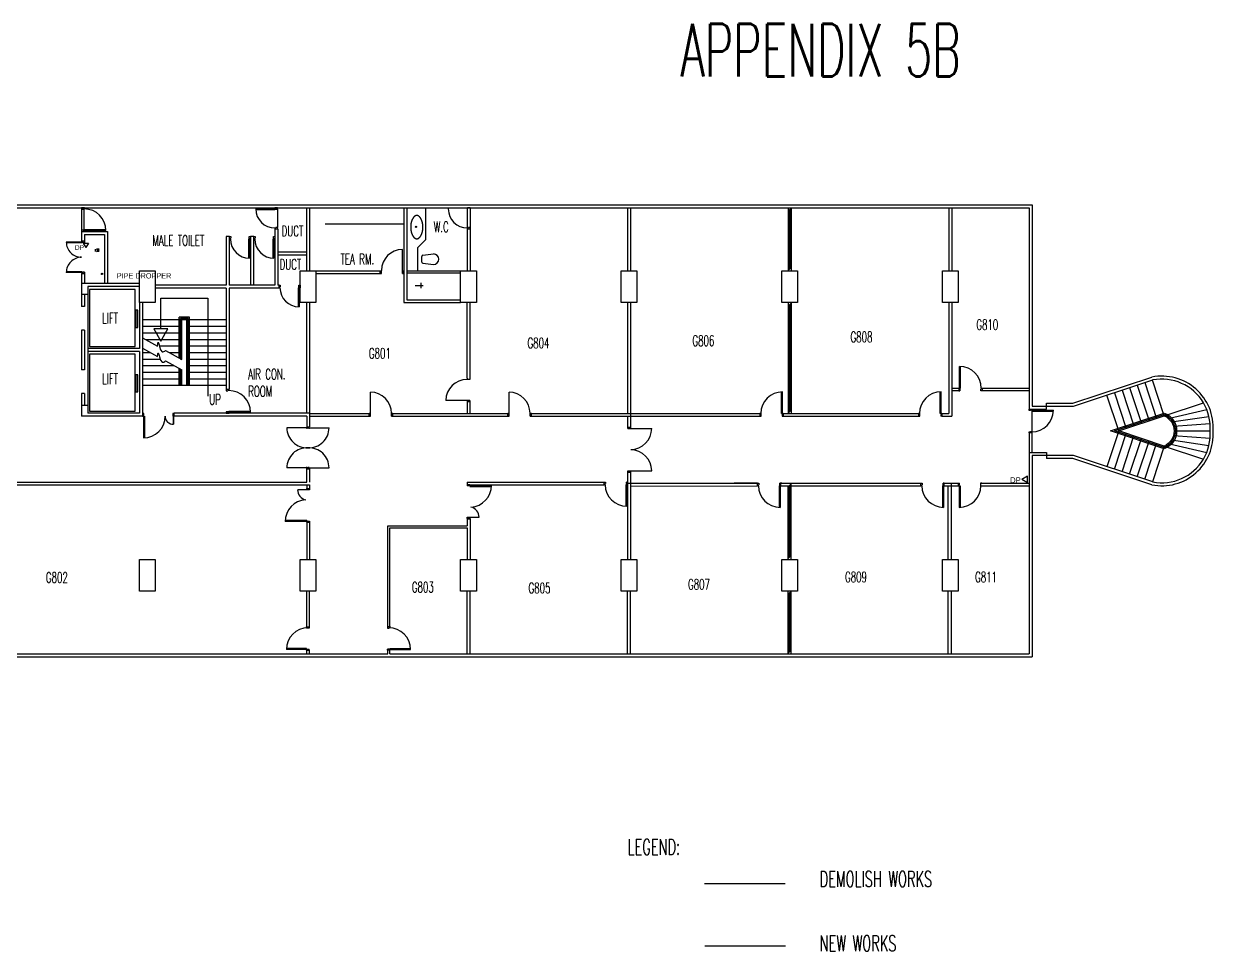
# Model space of a CAD drawing. Header units: inches. Extents: x 4.7 to 62.7, y 2.7 to 26.2.
# Drawn here: x 32.62 to 62.75, y 2.66 to 26.16 of the extents above; entities that cross this region are included whole.
import ezdxf
from ezdxf.lldxf.tags import DXFTag

# ---------------------------------------------------------------- set-up
doc = ezdxf.new("R2010")
doc.units = ezdxf.units.IN
doc.header["$MEASUREMENT"] = 0
for name, color, linetype in [('F-P', 4, 'Continuous'), ('FIRE', 1, 'Continuous'), ('GRID', 1, 'Continuous'), ('GRID1', 1, 'DOTX2'), ('HR', 4, 'Continuous'), ('PLAN', 7, 'Continuous')]:
    doc.layers.add(name, color=color, linetype=linetype)
doc.styles.add('T400', font='ROMANS.SHX', dxfattribs={"width": 0.6, "height": 400})
tags = doc.linetypes.add('DOTX2', pattern=[0.5, 0, -0.5]).pattern_tags.tags
tags[6:7] = [DXFTag(74, 4), DXFTag(75, 0), DXFTag(340, '0'), DXFTag(46, 1.0), DXFTag(50, 0.0), DXFTag(44, 0.0), DXFTag(45, 0.0)]
tags[4:5] = [DXFTag(74, 4), DXFTag(75, 0), DXFTag(340, '0'), DXFTag(46, 1.0), DXFTag(50, 0.0), DXFTag(44, 0.0), DXFTag(45, 0.0)]

# ---------------------------------------------------------------- blocks, each defined once
blk = doc.blocks.new('N-DU')
at = {"layer": 'PLAN'}
for p, q in [((0, 2.879), (0, 1.621)), ((0.114, 2.879), (0, 2.879)), ((0, 2.879), (0, 2.829)), ((0, 2.829), (0.062, 2.829)), ((0.062, 2.841), (0.062, 2.829)), ((0.1, 2.841), (0.062, 2.841)), ((0.1, 2.841), (0.1, 2.879)), ((0.1, 2.056), (0.1, 2.841)), ((0, 2.03), (0, 1.98)), ((0.062, 2.03), (0, 2.03)), ((0, 1.98), (0.1, 1.98)), ((0.062, 2.018), (0.062, 2.03)), ((0.1, 2.018), (0.062, 2.018)), ((0.1, 2.056), (0.923, 2.056)), ((0.1, 2.018), (0.1, 2.056)), ((0.1, 1.98), (0.1, 2.018)), ((0.1, 2.018), (0.184, 2.018)), ((0.1, 1.98), (0.114, 1.98)), ((0.114, 1.98), (0.978, 1.98)), ((0.114, 1.866), (0.864, 1.866)), ((0.114, 1.866), (0.114, 1.571)), ((0.184, 2.018), (0.923, 2.018)), ((0.864, 1.866), (0.864, 0)), ((0.978, 1.98), (0.978, 0)), ((-0.07, 1.583), (-0.582, 1.583)), ((0.014, 1.553), (-0.581, 1.553)), ((0.014, 1.583), (-0.07, 1.583)), ((0.114, 1.621), (0, 1.621)), ((0.014, 1.621), (0.014, 1.583)), ((0.014, 1.583), (0.014, 1.553)), ((0.014, 1.583), (0.052, 1.583)), ((0.052, 1.583), (0.052, 1.571)), ((0.052, 1.571), (0.114, 1.571)), ((0.114, 1.571), (0.114, 1.621)), ((0, 1.004), (0, 1.004)), ((0.014, 0.455), (-0.581, 0.455)), ((0.014, 0.455), (0.014, 0.387)), ((-0.07, 0.425), (-0.582, 0.425)), ((0.014, 0.425), (-0.07, 0.425)), ((0, 0.387), (0.114, 0.387)), ((0, 0.387), (0, -0.871)), ((0.014, 0.425), (0.052, 0.425)), ((0.052, 0.425), (0.052, 0.437)), ((0.114, 0.437), (0.052, 0.437)), ((0.114, 0.437), (0.114, 0)), ((0.114, 0.387), (0.114, 0.437))]:
    blk.add_line(p, q, dxfattribs=at)
for centre, radius, start, end in [((0.1, 2.018), 0.823, 0, 90), ((-0.003, 1.583), 0.579, 180, 270.2818), ((-0.003, 0.425), 0.579, 89.7182, 180)]:
    blk.add_arc(centre, radius, start, end, dxfattribs=at)
blk = doc.blocks.new('FFFFFFF')
at = {"layer": 'FIRE'}
for p, q in [((-0.105, 0), (0, -0.182)), ((-0.105, 0), (0.105, 0)), ((0.105, 0), (0, -0.182))]:
    blk.add_line(p, q, dxfattribs=at)
blk = doc.blocks.new('*X5')
at = {"layer": 'PLAN', "color": 0}
for p, q in [((80.878, 86.422), (80.954, 86.498)), ((80.878, 86.393), (80.954, 86.469)), ((80.878, 86.365), (80.954, 86.441)), ((80.878, 86.337), (80.954, 86.413)), ((80.878, 86.309), (80.954, 86.385)), ((80.878, 86.28), (80.954, 86.356)), ((80.878, 86.252), (80.954, 86.328)), ((80.878, 86.224), (80.954, 86.3)), ((80.878, 86.195), (80.954, 86.271)), ((80.878, 86.167), (80.954, 86.243)), ((80.878, 86.139), (80.954, 86.215)), ((80.878, 86.111), (80.954, 86.187)), ((80.878, 86.082), (80.954, 86.158)), ((80.878, 86.054), (80.954, 86.13)), ((80.878, 86.026), (80.954, 86.102)), ((80.878, 85.997), (80.954, 86.073)), ((80.878, 85.969), (80.954, 86.045)), ((80.878, 85.941), (80.954, 86.017)), ((80.878, 85.913), (80.954, 85.989)), ((80.878, 85.884), (80.954, 85.96)), ((80.878, 85.856), (80.954, 85.932)), ((80.878, 85.828), (80.954, 85.904)), ((80.878, 85.799), (80.954, 85.875)), ((80.878, 85.771), (80.954, 85.847)), ((80.878, 85.743), (80.954, 85.819)), ((80.878, 85.715), (80.954, 85.791)), ((80.878, 85.686), (80.954, 85.762)), ((80.878, 85.658), (80.954, 85.734)), ((80.878, 85.63), (80.954, 85.706)), ((80.878, 85.602), (80.954, 85.678)), ((80.878, 85.573), (80.954, 85.649)), ((80.878, 85.545), (80.954, 85.621)), ((80.878, 85.517), (80.954, 85.593)), ((80.878, 85.488), (80.954, 85.564)), ((80.878, 85.46), (80.954, 85.536)), ((80.878, 85.432), (80.954, 85.508)), ((80.878, 85.404), (80.954, 85.48)), ((80.878, 85.375), (80.954, 85.451)), ((80.878, 85.347), (80.954, 85.423)), ((80.878, 85.319), (80.954, 85.395)), ((80.878, 85.29), (80.954, 85.366)), ((80.878, 85.262), (80.954, 85.338)), ((80.878, 85.234), (80.954, 85.31)), ((80.878, 85.206), (80.954, 85.282)), ((80.878, 85.177), (80.954, 85.253)), ((80.878, 85.149), (80.954, 85.225)), ((80.878, 85.121), (80.954, 85.197)), ((80.878, 85.092), (80.954, 85.168)), ((80.878, 85.064), (80.954, 85.14)), ((80.878, 85.036), (80.954, 85.112)), ((80.878, 85.008), (80.954, 85.084)), ((80.878, 84.979), (80.954, 85.055)), ((80.878, 84.951), (80.954, 85.027)), ((80.878, 84.923), (80.954, 84.999)), ((80.878, 84.894), (80.954, 84.97)), ((80.878, 84.866), (80.954, 84.942)), ((80.878, 84.838), (80.954, 84.914)), ((80.878, 84.81), (80.954, 84.886)), ((80.878, 84.781), (80.954, 84.857)), ((80.878, 84.753), (80.954, 84.829)), ((80.878, 84.725), (80.954, 84.801)), ((80.878, 84.696), (80.954, 84.772)), ((80.878, 84.668), (80.954, 84.744)), ((80.878, 84.64), (80.954, 84.716)), ((80.878, 84.612), (80.954, 84.688)), ((80.878, 84.583), (80.954, 84.659)), ((80.878, 84.555), (80.954, 84.631)), ((80.878, 84.527), (80.954, 84.603)), ((80.878, 84.498), (80.954, 84.574)), ((80.878, 84.47), (80.954, 84.546)), ((80.878, 84.442), (80.954, 84.518)), ((80.878, 84.414), (80.954, 84.49)), ((80.878, 84.385), (80.954, 84.461)), ((80.878, 84.357), (80.954, 84.433)), ((80.878, 84.329), (80.954, 84.405)), ((80.878, 84.3), (80.954, 84.376)), ((80.878, 84.272), (80.954, 84.348)), ((80.878, 84.244), (80.954, 84.32)), ((80.878, 84.216), (80.954, 84.292)), ((80.878, 84.187), (80.954, 84.263)), ((80.878, 84.159), (80.954, 84.235)), ((80.878, 84.131), (80.954, 84.207)), ((80.878, 84.102), (80.954, 84.178)), ((80.878, 84.074), (80.954, 84.15)), ((80.878, 84.046), (80.954, 84.122)), ((80.878, 84.018), (80.954, 84.094)), ((80.878, 83.989), (80.954, 84.065)), ((80.878, 83.961), (80.954, 84.037)), ((80.878, 83.933), (80.954, 84.009)), ((80.878, 83.904), (80.954, 83.98)), ((80.878, 83.876), (80.954, 83.952)), ((80.878, 83.848), (80.954, 83.924)), ((80.878, 83.82), (80.954, 83.896)), ((80.878, 83.791), (80.954, 83.867)), ((80.878, 83.763), (80.954, 83.839)), ((80.878, 83.735), (80.954, 83.811)), ((80.878, 83.706), (80.954, 83.782))]:
    blk.add_line(p, q, dxfattribs=at)
blk = doc.blocks.new('*X6')
at = {"layer": 'PLAN', "color": 0}
for p, q in [((80.878, 88.826), (80.954, 88.902)), ((80.878, 88.798), (80.954, 88.874)), ((80.878, 88.769), (80.954, 88.845)), ((80.878, 88.741), (80.954, 88.817)), ((80.878, 88.713), (80.954, 88.789)), ((80.878, 88.684), (80.954, 88.76)), ((80.878, 88.656), (80.954, 88.732)), ((80.878, 88.628), (80.954, 88.704)), ((80.878, 88.6), (80.954, 88.676)), ((80.878, 88.571), (80.954, 88.647)), ((80.878, 88.543), (80.954, 88.619)), ((80.878, 88.515), (80.954, 88.591)), ((80.878, 88.487), (80.954, 88.563)), ((80.878, 88.458), (80.954, 88.534)), ((80.878, 88.43), (80.954, 88.506)), ((80.878, 88.402), (80.954, 88.478)), ((80.878, 88.373), (80.954, 88.449)), ((80.878, 88.345), (80.954, 88.421)), ((80.878, 88.317), (80.954, 88.393)), ((80.878, 88.289), (80.954, 88.365)), ((80.878, 88.26), (80.954, 88.336)), ((80.878, 88.232), (80.954, 88.308)), ((80.878, 88.204), (80.954, 88.28)), ((80.878, 88.175), (80.954, 88.251)), ((80.878, 88.147), (80.954, 88.223)), ((80.878, 88.119), (80.954, 88.195)), ((80.878, 88.091), (80.954, 88.167)), ((80.878, 88.062), (80.954, 88.138)), ((80.878, 88.034), (80.954, 88.11)), ((80.878, 88.006), (80.954, 88.082)), ((80.878, 87.977), (80.954, 88.053)), ((80.878, 87.949), (80.954, 88.025)), ((80.878, 87.921), (80.954, 87.997)), ((80.878, 87.893), (80.954, 87.969)), ((80.878, 87.864), (80.954, 87.94)), ((80.878, 87.836), (80.954, 87.912)), ((80.878, 87.808), (80.954, 87.884)), ((80.878, 87.779), (80.954, 87.855)), ((80.878, 87.751), (80.954, 87.827)), ((80.878, 87.723), (80.954, 87.799)), ((80.878, 87.695), (80.954, 87.771)), ((80.878, 87.666), (80.954, 87.742)), ((80.878, 87.638), (80.954, 87.714)), ((80.878, 87.61), (80.954, 87.686)), ((80.878, 87.581), (80.954, 87.657)), ((80.878, 87.553), (80.954, 87.629)), ((80.878, 87.525), (80.954, 87.601)), ((80.878, 87.497), (80.954, 87.573)), ((80.878, 87.468), (80.954, 87.544)), ((80.878, 87.44), (80.954, 87.516)), ((80.878, 87.412), (80.954, 87.488)), ((80.878, 87.383), (80.954, 87.459)), ((80.878, 87.355), (80.954, 87.431)), ((80.878, 87.327), (80.954, 87.403)), ((80.878, 81.84), (80.954, 81.916)), ((80.878, 81.811), (80.954, 81.887)), ((80.878, 81.783), (80.954, 81.859)), ((80.878, 81.755), (80.954, 81.831)), ((80.878, 81.727), (80.954, 81.803)), ((80.878, 81.698), (80.954, 81.774)), ((80.878, 81.67), (80.954, 81.746)), ((80.878, 81.642), (80.954, 81.718)), ((80.878, 81.613), (80.954, 81.689)), ((80.878, 81.585), (80.954, 81.661)), ((80.878, 81.557), (80.954, 81.633)), ((80.878, 81.529), (80.954, 81.605)), ((80.878, 81.5), (80.954, 81.576)), ((80.878, 81.472), (80.954, 81.548)), ((80.878, 81.444), (80.954, 81.52)), ((80.878, 81.415), (80.954, 81.491)), ((80.878, 81.387), (80.954, 81.463)), ((80.878, 81.359), (80.954, 81.435)), ((80.878, 81.331), (80.954, 81.407)), ((80.878, 81.302), (80.954, 81.378)), ((80.878, 81.274), (80.954, 81.35)), ((80.878, 81.246), (80.954, 81.322)), ((80.878, 81.217), (80.954, 81.293)), ((80.878, 81.189), (80.954, 81.265)), ((80.878, 81.161), (80.954, 81.237)), ((80.878, 81.133), (80.954, 81.209)), ((80.878, 81.104), (80.954, 81.18)), ((80.878, 81.076), (80.954, 81.152)), ((80.878, 81.048), (80.954, 81.124)), ((80.878, 81.019), (80.954, 81.095)), ((80.878, 80.991), (80.954, 81.067)), ((80.878, 80.963), (80.954, 81.039)), ((80.878, 80.935), (80.954, 81.011)), ((80.878, 80.906), (80.954, 80.982)), ((80.878, 80.878), (80.954, 80.954)), ((80.878, 80.85), (80.954, 80.926)), ((80.878, 80.821), (80.954, 80.897)), ((80.878, 80.793), (80.954, 80.869)), ((80.878, 80.765), (80.954, 80.841)), ((80.878, 80.737), (80.954, 80.813)), ((80.878, 80.708), (80.954, 80.784)), ((80.878, 80.68), (80.954, 80.756)), ((80.878, 80.652), (80.954, 80.728)), ((80.878, 80.623), (80.954, 80.699)), ((80.878, 80.595), (80.954, 80.671)), ((80.878, 80.567), (80.954, 80.643)), ((80.878, 80.539), (80.954, 80.615)), ((80.878, 80.51), (80.954, 80.586)), ((80.878, 80.482), (80.954, 80.558)), ((80.878, 80.454), (80.954, 80.53)), ((80.878, 80.425), (80.954, 80.501)), ((80.878, 80.397), (80.954, 80.473)), ((80.878, 80.369), (80.954, 80.445)), ((80.878, 80.341), (80.954, 80.417)), ((80.878, 80.312), (80.954, 80.388)), ((80.878, 80.284), (80.954, 80.36)), ((80.878, 80.256), (80.954, 80.332)), ((80.878, 80.227), (80.954, 80.303)), ((80.878, 80.199), (80.954, 80.275)), ((80.878, 80.171), (80.954, 80.247)), ((80.878, 80.143), (80.954, 80.219)), ((80.878, 80.114), (80.954, 80.19)), ((80.878, 80.086), (80.954, 80.162)), ((80.878, 80.058), (80.954, 80.134)), ((80.878, 80.03), (80.954, 80.106)), ((80.878, 79.124), (80.954, 79.2)), ((80.878, 79.096), (80.954, 79.172)), ((80.878, 79.068), (80.954, 79.144)), ((80.878, 79.04), (80.954, 79.116)), ((80.878, 79.011), (80.954, 79.087)), ((80.878, 78.983), (80.954, 79.059)), ((80.878, 78.955), (80.954, 79.031)), ((80.878, 78.926), (80.954, 79.002)), ((80.878, 78.898), (80.954, 78.974)), ((80.878, 78.87), (80.954, 78.946)), ((80.878, 78.842), (80.954, 78.918)), ((80.878, 78.813), (80.954, 78.889)), ((80.878, 78.785), (80.954, 78.861)), ((80.878, 78.757), (80.954, 78.833)), ((80.878, 78.728), (80.954, 78.804)), ((80.878, 78.7), (80.954, 78.776)), ((80.878, 78.672), (80.954, 78.748)), ((80.878, 78.644), (80.954, 78.72)), ((80.878, 78.615), (80.954, 78.691)), ((80.878, 78.587), (80.954, 78.663)), ((80.878, 78.559), (80.954, 78.635)), ((80.878, 78.53), (80.954, 78.606)), ((80.878, 78.502), (80.954, 78.578)), ((80.878, 78.474), (80.954, 78.55)), ((80.878, 78.446), (80.954, 78.522)), ((80.878, 78.417), (80.954, 78.493)), ((80.878, 78.389), (80.954, 78.465)), ((80.878, 78.361), (80.954, 78.437)), ((80.878, 78.332), (80.954, 78.408)), ((80.878, 78.304), (80.954, 78.38)), ((80.878, 78.276), (80.954, 78.352)), ((80.878, 78.248), (80.954, 78.324)), ((80.878, 78.219), (80.954, 78.295)), ((80.878, 78.191), (80.954, 78.267)), ((80.878, 78.163), (80.954, 78.239)), ((80.878, 78.134), (80.954, 78.21)), ((80.878, 78.106), (80.954, 78.182)), ((80.878, 78.078), (80.954, 78.154)), ((80.878, 78.05), (80.954, 78.126)), ((80.878, 78.021), (80.954, 78.097)), ((80.878, 77.993), (80.954, 78.069)), ((80.878, 77.965), (80.954, 78.041)), ((80.878, 77.936), (80.954, 78.012)), ((80.878, 77.908), (80.954, 77.984)), ((80.878, 77.88), (80.954, 77.956)), ((80.878, 77.852), (80.954, 77.928)), ((80.878, 77.823), (80.954, 77.899)), ((80.878, 77.795), (80.954, 77.871)), ((80.878, 77.767), (80.954, 77.843)), ((80.878, 77.738), (80.954, 77.814)), ((80.878, 77.71), (80.954, 77.786)), ((80.878, 77.682), (80.954, 77.758)), ((80.878, 77.654), (80.954, 77.73)), ((80.878, 77.625), (80.954, 77.701))]:
    blk.add_line(p, q, dxfattribs=at)

msp = doc.modelspace()

# ---------------------------------------------------------------- linework, layer by layer
at = {"color": 3}
for p, q in [((37.749, 16.892), (37.749, 16.859)), ((37.825, 16.892), (37.749, 16.892)), ((37.815, 16.867), (37.815, 16.892)), ((37.749, 16.859), (37.79, 16.859)), ((37.79, 16.867), (37.79, 16.859)), ((37.815, 16.867), (37.79, 16.867)), ((35.663, 16.283), (35.629, 16.283)), ((35.663, 16.242), (35.663, 16.283)), ((36.396, 16.283), (36.396, 16.242)), ((36.429, 16.283), (36.396, 16.283)), ((36.429, 16.217), (36.429, 16.293)), ((37.749, 16.326), (37.749, 16.293)), ((37.79, 16.326), (37.749, 16.326)), ((37.749, 16.293), (37.825, 16.293)), ((37.79, 16.318), (37.79, 16.326)), ((37.815, 16.318), (37.79, 16.318)), ((37.815, 16.343), (38.364, 16.343)), ((37.815, 16.318), (37.815, 16.343)), ((37.815, 16.293), (37.815, 16.318)), ((37.815, 16.318), (37.871, 16.318)), ((37.871, 16.318), (38.364, 16.318)), ((58.082, 16.359), (58.082, 16.393)), ((58.082, 16.393), (58.149, 16.393)), ((58.123, 16.359), (58.082, 16.359)), ((58.123, 16.367), (58.123, 16.359)), ((58.149, 16.367), (58.123, 16.367)), ((58.149, 16.393), (58.149, 16.367)), ((58.149, 16.367), (58.205, 16.367)), ((58.149, 16.367), (58.149, 16.342)), ((58.149, 16.342), (58.697, 16.342)), ((58.205, 16.367), (58.698, 16.367)), ((35.629, 16.217), (35.655, 16.217)), ((35.655, 16.217), (35.655, 16.242)), ((35.655, 16.242), (35.663, 16.242)), ((35.655, 16.217), (35.68, 16.217)), ((35.655, 16.217), (35.655, 16.16)), ((35.655, 16.16), (35.655, 15.668)), ((35.68, 16.217), (35.68, 15.668)), ((36.404, 16.242), (36.396, 16.242)), ((36.404, 16.217), (36.404, 16.242)), ((36.404, 16.217), (36.429, 16.217)), ((39.738, 15.925), (39.286, 15.925)), ((39.795, 15.925), (39.738, 15.925)), ((39.845, 15.925), (39.779, 15.925)), ((39.795, 15.95), (39.795, 15.925)), ((39.795, 15.925), (39.795, 15.899)), ((39.845, 15.925), (39.845, 15.95)), ((39.845, 15.95), (39.845, 15.925)), ((39.845, 15.925), (39.845, 15.899)), ((39.845, 15.925), (39.901, 15.925)), ((39.901, 15.925), (40.354, 15.925)), ((58.082, 15.826), (58.123, 15.826)), ((58.082, 15.793), (58.082, 15.826)), ((58.158, 15.793), (58.082, 15.793)), ((58.123, 15.818), (58.123, 15.826)), ((58.149, 15.818), (58.123, 15.818)), ((58.149, 15.818), (58.149, 15.793)), ((39.738, 14.909), (39.286, 14.909)), ((39.795, 14.909), (39.738, 14.909)), ((39.845, 14.909), (39.779, 14.909)), ((39.795, 14.909), (39.795, 14.934)), ((39.795, 14.55), (39.795, 14.909)), ((39.795, 14.883), (39.858, 14.883)), ((39.795, 14.883), (39.845, 14.883)), ((39.845, 14.883), (39.795, 14.883)), ((39.845, 14.909), (39.845, 14.934)), ((39.845, 14.909), (39.901, 14.909)), ((39.845, 14.883), (39.845, 14.909)), ((39.901, 14.909), (40.354, 14.909))]:
    msp.add_line(p, q, dxfattribs=at)
for p, q in [((49.862, 4.379), (51.906, 4.379)), ((49.872, 2.799), (51.916, 2.799))]:
    msp.add_line(p, q)
for centre, start, end in [((37.815, 16.318), 0, 90), ((58.149, 16.367), 270, 0), ((35.655, 16.217), 270, 0)]:
    msp.add_arc(centre, 0.549, start, end, dxfattribs=at)
at = {"layer": 'DEFPOINTS', "color": 3, "linetype": 'ByBlock'}
msp.add_point((58.12, 12.188), dxfattribs=at)
at = {"layer": 'FIRE', "color": 3}
for radius in [0.0174, 0.00166]:
    msp.add_circle((34.605, 19.825), radius, dxfattribs=at)
at = {"layer": 'GRID', "color": 3}
for p, q in [((34.435, 20.455), (34.435, 20.391)), ((34.532, 20.455), (34.466, 20.455)), ((34.466, 20.391), (34.532, 20.455)), ((34.532, 20.391), (34.466, 20.455)), ((34.532, 20.391), (34.466, 20.391))]:
    msp.add_line(p, q, dxfattribs=at)
at = {"layer": 'GRID', "color": 3, "linetype": 'Continuous'}
for p, q in [((41.649, 19.901), (41.682, 19.901)), ((41.649, 19.835), (41.682, 19.835)), ((43.855, 17.183), (43.855, 17.15)), ((43.922, 17.183), (43.922, 17.15)), ((56.304, 16.865), (56.331, 16.865)), ((41.97, 16.283), (41.937, 16.283)), ((45.479, 16.283), (45.445, 16.283)), ((41.97, 16.217), (41.937, 16.217)), ((45.479, 16.217), (45.445, 16.217)), ((51.857, 16.217), (51.83, 16.217)), ((55.873, 16.219), (55.846, 16.219)), ((43.855, 14.483), (43.855, 14.457)), ((47.915, 14.55), (47.889, 14.55)), ((51.795, 14.523), (51.768, 14.523)), ((55.935, 14.523), (55.909, 14.523)), ((56.295, 14.523), (56.322, 14.523)), ((39.858, 13.53), (39.858, 13.556)), ((39.853, 10.29), (39.853, 10.316)), ((41.838, 10.29), (41.838, 10.316))]:
    msp.add_line(p, q, dxfattribs=at)
at = {"layer": 'GRID1', "color": 3, "linetype": 'Continuous'}
for p, q in [((56.323, 16.931), (56.323, 17.48)), ((56.348, 16.931), (56.348, 17.48)), ((56.304, 16.931), (56.304, 16.865)), ((56.304, 16.931), (56.348, 16.931)), ((56.323, 16.931), (56.323, 16.906)), ((56.323, 16.906), (56.331, 16.906)), ((56.331, 16.906), (56.331, 16.865)), ((56.872, 16.906), (56.864, 16.906)), ((56.864, 16.865), (56.864, 16.906)), ((56.872, 16.931), (56.872, 16.906)), ((56.872, 16.931), (56.897, 16.931)), ((56.897, 16.936), (56.897, 16.86)), ((51.813, 16.283), (51.813, 16.832)), ((51.838, 16.284), (51.838, 16.833)), ((55.829, 16.286), (55.829, 16.834)), ((55.854, 16.286), (55.854, 16.835)), ((56.897, 16.865), (56.864, 16.865)), ((51.264, 16.289), (51.264, 16.213)), ((51.289, 16.284), (51.264, 16.284)), ((51.289, 16.284), (51.289, 16.259)), ((51.857, 16.284), (51.813, 16.284)), ((51.838, 16.284), (51.838, 16.259)), ((51.857, 16.284), (51.857, 16.217)), ((55.28, 16.291), (55.28, 16.215)), ((55.305, 16.286), (55.28, 16.286)), ((55.305, 16.286), (55.305, 16.261)), ((55.873, 16.286), (55.829, 16.286)), ((55.854, 16.286), (55.854, 16.261)), ((55.873, 16.286), (55.873, 16.212)), ((51.264, 16.217), (51.297, 16.217)), ((51.289, 16.259), (51.297, 16.259)), ((51.297, 16.217), (51.297, 16.259)), ((51.838, 16.259), (51.83, 16.259)), ((51.83, 16.259), (51.83, 16.217)), ((55.28, 16.219), (55.313, 16.219)), ((55.305, 16.261), (55.313, 16.261)), ((55.313, 16.219), (55.313, 16.261)), ((55.854, 16.261), (55.846, 16.261)), ((55.846, 16.261), (55.846, 16.219)), ((43.922, 14.483), (43.855, 14.483)), ((43.897, 14.465), (43.897, 14.457)), ((43.922, 14.465), (43.897, 14.465)), ((43.922, 14.483), (43.922, 14.439)), ((43.922, 14.465), (44.471, 14.465)), ((47.322, 14.478), (47.322, 14.555)), ((47.322, 14.55), (47.356, 14.55)), ((47.348, 14.483), (47.322, 14.483)), ((47.348, 14.509), (47.356, 14.509)), ((47.348, 14.483), (47.348, 14.509)), ((47.356, 14.55), (47.356, 14.509)), ((47.871, 14.483), (47.871, 13.935)), ((47.915, 14.483), (47.871, 14.483)), ((47.889, 14.509), (47.889, 14.55)), ((47.897, 14.509), (47.889, 14.509)), ((47.897, 14.483), (47.897, 14.509)), ((47.897, 14.483), (47.897, 13.934)), ((47.915, 14.483), (47.915, 14.55)), ((51.202, 14.452), (51.202, 14.528)), ((51.202, 14.523), (51.235, 14.523)), ((51.227, 14.457), (51.227, 14.482)), ((51.227, 14.482), (51.235, 14.482)), ((51.235, 14.523), (51.235, 14.482)), ((51.768, 14.482), (51.768, 14.523)), ((51.776, 14.482), (51.768, 14.482)), ((51.776, 14.457), (51.776, 14.482)), ((51.795, 14.457), (51.795, 14.523)), ((55.342, 14.452), (55.342, 14.528)), ((55.342, 14.523), (55.376, 14.523)), ((55.368, 14.457), (55.368, 14.482)), ((55.368, 14.482), (55.376, 14.482)), ((55.376, 14.523), (55.376, 14.482)), ((55.909, 14.482), (55.909, 14.523)), ((55.917, 14.482), (55.909, 14.482)), ((55.917, 14.457), (55.917, 14.482)), ((55.935, 14.457), (55.935, 14.523)), ((56.295, 14.457), (56.295, 14.523)), ((56.314, 14.457), (56.314, 14.482)), ((56.314, 14.482), (56.322, 14.482)), ((56.322, 14.482), (56.322, 14.523)), ((56.855, 14.523), (56.855, 14.482)), ((56.888, 14.523), (56.855, 14.523)), ((56.863, 14.482), (56.855, 14.482)), ((56.863, 14.457), (56.863, 14.482)), ((39.786, 14.389), (39.862, 14.389)), ((39.791, 14.364), (39.791, 14.389)), ((39.791, 14.364), (39.816, 14.364)), ((39.816, 14.364), (39.816, 14.356)), ((39.858, 14.356), (39.816, 14.356)), ((39.858, 14.389), (39.858, 14.356)), ((43.897, 14.457), (43.855, 14.457)), ((43.922, 14.439), (44.47, 14.439)), ((51.227, 14.457), (51.202, 14.457)), ((51.751, 14.457), (51.751, 13.908)), ((51.795, 14.457), (51.751, 14.457)), ((51.776, 14.457), (51.776, 13.908)), ((55.368, 14.457), (55.342, 14.457)), ((55.891, 14.457), (55.891, 13.908)), ((55.935, 14.457), (55.891, 14.457)), ((55.917, 14.457), (55.917, 13.908)), ((56.295, 14.457), (56.339, 14.457)), ((56.314, 14.457), (56.314, 13.908)), ((56.339, 14.457), (56.339, 13.908)), ((56.863, 14.457), (56.888, 14.457)), ((39.791, 13.574), (39.243, 13.574)), ((39.791, 13.53), (39.791, 13.574)), ((39.816, 13.548), (39.816, 13.556)), ((39.816, 13.556), (39.858, 13.556)), ((43.927, 13.624), (43.851, 13.624)), ((43.855, 13.624), (43.855, 13.657)), ((43.855, 13.657), (43.897, 13.657)), ((43.897, 13.649), (43.897, 13.657)), ((43.922, 13.649), (43.897, 13.649)), ((43.922, 13.649), (43.922, 13.624)), ((39.791, 13.548), (39.242, 13.548)), ((39.791, 13.548), (39.816, 13.548)), ((39.791, 13.53), (39.858, 13.53)), ((39.781, 10.883), (39.857, 10.883)), ((39.786, 10.857), (39.786, 10.883)), ((39.786, 10.857), (39.811, 10.857)), ((39.811, 10.857), (39.811, 10.849)), ((39.853, 10.849), (39.811, 10.849)), ((39.853, 10.883), (39.853, 10.849)), ((41.91, 10.883), (41.834, 10.883)), ((41.838, 10.883), (41.838, 10.849)), ((41.838, 10.849), (41.88, 10.849)), ((41.88, 10.857), (41.88, 10.849)), ((41.905, 10.857), (41.88, 10.857)), ((41.905, 10.857), (41.905, 10.883)), ((39.824, 10.308), (39.275, 10.308)), ((39.786, 10.334), (39.276, 10.334)), ((39.786, 10.29), (39.786, 10.334)), ((39.786, 10.308), (39.811, 10.308)), ((39.786, 10.29), (39.853, 10.29)), ((39.811, 10.308), (39.811, 10.316)), ((39.811, 10.316), (39.853, 10.316)), ((41.88, 10.316), (41.838, 10.316)), ((41.905, 10.29), (41.838, 10.29)), ((41.867, 10.308), (42.416, 10.308)), ((41.88, 10.308), (41.88, 10.316)), ((41.905, 10.308), (41.88, 10.308)), ((41.905, 10.334), (42.415, 10.334)), ((41.905, 10.29), (41.905, 10.334))]:
    msp.add_line(p, q, dxfattribs=at)
for centre, start, end in [((56.323, 16.931), 0, 90), ((51.838, 16.284), 90, 180), ((55.854, 16.286), 90, 180), ((43.922, 14.465), 272.8003, 0), ((47.897, 14.483), 180, 270), ((51.776, 14.457), 180, 270), ((55.917, 14.457), 180, 270), ((56.314, 14.457), 270, 0), ((39.791, 13.548), 92.8003, 180), ((39.824, 10.308), 90, 180), ((41.867, 10.308), 0, 90)]:
    msp.add_arc(centre, 0.549, start, end, dxfattribs=at)
at = {"layer": 'PLAN', "color": 3}
for p, q in [((9.282, 21.573), (34.165, 21.573)), ((9.358, 21.497), (34.165, 21.497)), ((34.089, 21.573), (58.158, 21.573)), ((34.089, 21.497), (58.082, 21.497)), ((38.926, 21.471), (38.499, 21.471)), ((38.982, 21.446), (38.5, 21.446)), ((38.982, 21.471), (38.926, 21.471)), ((39.049, 21.497), (38.982, 21.497)), ((38.982, 21.497), (38.982, 21.471)), ((38.982, 21.471), (39.007, 21.471)), ((38.982, 21.471), (38.982, 21.446)), ((39.007, 21.471), (39.007, 21.463)), ((39.007, 21.463), (39.049, 21.463)), ((39.049, 21.463), (39.049, 21.497)), ((39.049, 21.463), (39.049, 20.997)), ((39.782, 21.497), (39.782, 19.901)), ((39.858, 21.497), (39.858, 19.901)), ((39.858, 21.497), (39.858, 19.901)), ((39.858, 21.497), (39.858, 19.901)), ((39.858, 21.497), (39.858, 19.901)), ((42.249, 21.497), (42.249, 19.101)), ((42.325, 21.497), (42.325, 19.168)), ((43.849, 21.497), (43.849, 19.901)), ((43.849, 21.497), (43.849, 19.901)), ((43.925, 21.497), (43.858, 21.497)), ((43.925, 21.497), (43.925, 19.901)), ((43.925, 21.497), (43.925, 19.901)), ((43.925, 21.463), (43.925, 20.997)), ((58.082, 21.497), (58.082, 16.393)), ((58.158, 21.573), (58.158, 16.469)), ((40.258, 21.097), (42.249, 21.097)), ((38.982, 20.989), (38.982, 20.963)), ((38.982, 20.989), (39.007, 20.989)), ((38.982, 20.963), (38.982, 19.539)), ((38.982, 20.963), (39.058, 20.963)), ((38.982, 20.963), (38.982, 20.956)), ((39.049, 20.997), (39.007, 20.997)), ((39.007, 20.989), (39.007, 20.997)), ((39.049, 20.963), (39.049, 20.997)), ((39.058, 20.963), (39.058, 19.539)), ((43.858, 20.989), (43.858, 20.963)), ((43.858, 20.989), (43.883, 20.989)), ((43.858, 20.963), (43.934, 20.963)), ((43.858, 20.963), (43.858, 20.956)), ((43.925, 20.997), (43.883, 20.997)), ((43.883, 20.989), (43.883, 20.997)), ((43.925, 20.963), (43.925, 20.997)), ((37.749, 20.773), (37.749, 19.539)), ((37.832, 20.773), (37.749, 20.773)), ((37.825, 20.706), (37.825, 19.539)), ((37.832, 20.706), (37.825, 20.706)), ((37.832, 20.773), (37.865, 20.773)), ((37.832, 20.706), (37.832, 20.773)), ((37.857, 20.706), (37.832, 20.706)), ((37.857, 20.731), (37.865, 20.731)), ((37.857, 20.706), (37.857, 20.731)), ((37.865, 20.773), (37.865, 20.731)), ((38.34, 20.706), (38.315, 20.706)), ((38.315, 20.706), (38.315, 20.224)), ((38.332, 20.773), (38.365, 20.773)), ((38.332, 20.731), (38.332, 20.773)), ((38.34, 20.731), (38.332, 20.731)), ((38.34, 20.706), (38.34, 20.731)), ((38.34, 20.706), (38.34, 20.65)), ((38.365, 20.706), (38.34, 20.706)), ((38.34, 20.65), (38.34, 20.223)), ((38.365, 20.773), (38.365, 19.539)), ((38.365, 20.773), (38.365, 20.706)), ((38.449, 20.773), (38.365, 20.773)), ((38.441, 20.706), (38.441, 19.539)), ((38.449, 20.706), (38.441, 20.706)), ((38.449, 20.706), (38.449, 20.773)), ((38.449, 20.773), (38.482, 20.773)), ((38.474, 20.706), (38.449, 20.706)), ((38.474, 20.706), (38.474, 20.731)), ((38.474, 20.731), (38.482, 20.731)), ((38.482, 20.773), (38.482, 20.731)), ((38.957, 20.706), (38.931, 20.706)), ((38.931, 20.706), (38.931, 20.224)), ((38.949, 20.731), (38.949, 20.773)), ((38.949, 20.773), (38.982, 20.773)), ((38.957, 20.731), (38.949, 20.731)), ((38.957, 20.706), (38.957, 20.731)), ((38.982, 20.706), (38.957, 20.706)), ((38.957, 20.706), (38.957, 20.65)), ((38.957, 20.65), (38.957, 20.223)), ((38.982, 20.773), (38.982, 20.706)), ((39.858, 20.701), (39.858, 19.901)), ((39.782, 20.373), (39.058, 20.373)), ((39.782, 20.297), (39.058, 20.297)), ((35.553, 19.577), (34.089, 19.577)), ((34.247, 19.301), (34.089, 19.301)), ((34.165, 19.301), (34.165, 18.997)), ((34.247, 19.501), (34.247, 16.293)), ((35.553, 19.501), (34.247, 19.501)), ((37.749, 19.539), (35.953, 19.539)), ((37.749, 19.463), (35.953, 19.463)), ((37.749, 19.463), (37.749, 16.892)), ((38.982, 19.539), (37.825, 19.539)), ((39.087, 19.463), (37.825, 19.463)), ((37.825, 19.463), (37.825, 16.892)), ((39.087, 19.539), (39.058, 19.539)), ((39.087, 19.473), (39.087, 19.539)), ((39.087, 19.539), (39.12, 19.539)), ((39.112, 19.473), (39.087, 19.473)), ((39.087, 19.473), (39.087, 19.463)), ((39.112, 19.473), (39.112, 19.498)), ((39.112, 19.498), (39.12, 19.498)), ((39.12, 19.539), (39.12, 19.498)), ((39.595, 19.473), (39.569, 19.473)), ((39.569, 19.473), (39.569, 18.991)), ((39.587, 19.498), (39.587, 19.539)), ((39.587, 19.539), (39.62, 19.539)), ((39.595, 19.498), (39.587, 19.498)), ((39.595, 19.473), (39.595, 19.498)), ((39.62, 19.473), (39.595, 19.473)), ((39.595, 19.473), (39.595, 19.416)), ((39.595, 19.416), (39.595, 18.99)), ((39.62, 19.539), (39.62, 19.473)), ((34.165, 18.997), (34.089, 18.997)), ((35.553, 19.101), (35.553, 17.935)), ((35.629, 19.101), (35.629, 16.217)), ((36.092, 19.209), (37.285, 19.209)), ((36.092, 18.431), (36.092, 19.209)), ((37.285, 19.209), (37.285, 16.724)), ((39.782, 19.101), (39.782, 16.293)), ((39.858, 19.101), (39.858, 16.217)), ((39.858, 19.101), (39.858, 18.301)), ((43.848, 19.101), (43.848, 17.183)), ((43.924, 19.101), (43.924, 17.183)), ((36.556, 17.692), (36.556, 18.73)), ((36.822, 18.73), (36.556, 18.73)), ((36.589, 17.673), (36.589, 18.697)), ((36.789, 18.697), (36.589, 18.697)), ((36.789, 17.003), (36.789, 18.697)), ((36.822, 17.003), (36.822, 18.73)), ((34.089, 18.397), (34.089, 17.397)), ((34.165, 18.397), (34.089, 18.397)), ((34.165, 18.397), (34.165, 17.397)), ((36.556, 18.663), (35.629, 18.663)), ((35.629, 18.497), (36.556, 18.497)), ((36.789, 18.663), (36.589, 18.663)), ((36.589, 18.497), (36.622, 18.497)), ((36.622, 17.655), (36.622, 18.663)), ((36.756, 17.003), (36.756, 18.663)), ((36.756, 18.497), (36.789, 18.497)), ((37.749, 18.663), (36.822, 18.663)), ((36.822, 18.497), (37.749, 18.497)), ((35.629, 18.331), (36.556, 18.331)), ((35.629, 18.208), (36.012, 17.995)), ((35.707, 18.165), (36.556, 18.165)), ((36.589, 18.331), (36.622, 18.331)), ((36.589, 18.165), (36.622, 18.165)), ((36.756, 18.331), (36.789, 18.331)), ((36.756, 18.165), (36.789, 18.165)), ((36.822, 18.331), (37.749, 18.331)), ((36.822, 18.165), (37.749, 18.165)), ((35.553, 17.935), (34.247, 17.935)), ((35.553, 17.859), (34.247, 17.859)), ((35.553, 17.859), (35.553, 16.293)), ((35.629, 17.945), (36.012, 17.731)), ((35.629, 17.833), (35.83, 17.833)), ((36.055, 17.999), (36.556, 17.999)), ((36.216, 17.882), (36.622, 17.655)), ((36.303, 17.833), (36.556, 17.833)), ((36.589, 17.999), (36.622, 17.999)), ((36.589, 17.833), (36.622, 17.833)), ((36.756, 17.999), (36.789, 17.999)), ((36.756, 17.833), (36.789, 17.833)), ((36.822, 17.999), (37.749, 17.999)), ((36.822, 17.833), (37.749, 17.833)), ((35.629, 17.667), (36.076, 17.667)), ((35.629, 17.501), (36.425, 17.501)), ((36.216, 17.618), (36.622, 17.391)), ((36.589, 17.667), (36.622, 17.667)), ((36.756, 17.667), (36.789, 17.667)), ((36.756, 17.501), (36.789, 17.501)), ((36.822, 17.667), (37.749, 17.667)), ((36.822, 17.501), (37.749, 17.501)), ((34.165, 17.397), (34.089, 17.397)), ((35.629, 17.335), (36.556, 17.335)), ((36.556, 17.003), (36.556, 17.428)), ((36.589, 17.003), (36.589, 17.41)), ((36.589, 17.335), (36.622, 17.335)), ((36.622, 17.003), (36.622, 17.391)), ((36.756, 17.335), (36.789, 17.335)), ((36.756, 17.335), (36.789, 17.335)), ((36.822, 17.335), (37.749, 17.335)), ((59.193, 16.545), (61.193, 17.209)), ((35.629, 17.169), (36.556, 17.169)), ((35.629, 17.003), (37.749, 17.003)), ((36.589, 17.169), (36.622, 17.169)), ((36.756, 17.169), (36.789, 17.169)), ((36.756, 17.169), (36.789, 17.169)), ((36.756, 17.003), (36.789, 17.003)), ((36.822, 17.169), (37.749, 17.169)), ((59.206, 16.469), (61.213, 17.136)), ((60.437, 16.878), (60.738, 15.972)), ((60.629, 16.942), (60.93, 16.036)), ((60.821, 17.005), (61.122, 16.1)), ((61.013, 17.069), (61.314, 16.164)), ((61.506, 16.228), (61.205, 17.133)), ((34.089, 16.797), (34.089, 16.217)), ((34.165, 16.797), (34.089, 16.797)), ((34.165, 16.797), (34.165, 16.493)), ((60.353, 15.845), (60.052, 16.75)), ((60.244, 16.814), (60.545, 15.908)), ((34.247, 16.493), (34.089, 16.493)), ((35.553, 16.293), (34.247, 16.293)), ((39.858, 16.293), (36.429, 16.293)), ((58.082, 16.393), (58.527, 16.393)), ((58.082, 16.393), (58.082, 16.359)), ((58.149, 16.393), (58.158, 16.393)), ((58.149, 16.342), (58.149, 15.818)), ((58.158, 16.469), (59.206, 16.469)), ((58.527, 16.545), (59.193, 16.545)), ((58.527, 16.393), (58.527, 16.545)), ((61.506, 16.228), (62.499, 16.558)), ((61.607, 16.163), (62.581, 16.391)), ((35.629, 16.217), (34.089, 16.217)), ((35.629, 16.255), (35.629, 16.217)), ((36.404, 16.217), (36.404, 16.017)), ((36.417, 16.217), (36.417, 16.017)), ((39.791, 16.217), (36.429, 16.217)), ((39.791, 16.217), (39.791, 15.95)), ((39.858, 16.25), (39.858, 15.95)), ((61.687, 16.073), (62.637, 16.214)), ((61.737, 15.964), (62.666, 16.03)), ((39.795, 15.95), (39.858, 15.95)), ((58.082, 15.826), (58.082, 15.297)), ((58.158, 15.297), (58.158, 15.793)), ((60.353, 15.845), (60.052, 14.939)), ((60.244, 14.875), (60.545, 15.781)), ((60.437, 14.811), (60.738, 15.717)), ((61.737, 15.726), (62.666, 15.659)), ((61.754, 15.845), (62.667, 15.845)), ((60.629, 14.748), (60.93, 15.653)), ((60.821, 14.684), (61.122, 15.589)), ((61.013, 14.62), (61.314, 15.525)), ((61.506, 15.461), (61.205, 14.556)), ((61.506, 15.461), (62.499, 15.132)), ((61.607, 15.526), (62.581, 15.298)), ((61.687, 15.616), (62.637, 15.475)), ((58.082, 15.297), (58.082, 10.193)), ((58.082, 15.297), (58.527, 15.297)), ((58.158, 15.221), (58.158, 10.117)), ((59.206, 15.221), (58.158, 15.221)), ((58.527, 15.297), (58.527, 15.145)), ((58.603, 15.221), (58.527, 15.221)), ((59.193, 15.145), (58.527, 15.145)), ((61.193, 14.48), (59.193, 15.145)), ((61.213, 14.554), (59.206, 15.221)), ((43.855, 14.55), (47.322, 14.55)), ((43.855, 14.483), (47.322, 14.483)), ((43.855, 13.617), (43.931, 13.617)), ((41.842, 13.438), (43.855, 13.438)), ((41.842, 10.883), (41.842, 13.438)), ((41.892, 13.388), (43.855, 13.388)), ((41.892, 10.883), (41.892, 13.388)), ((41.842, 10.193), (41.842, 10.29)), ((41.892, 10.193), (41.892, 10.29)), ((9.282, 10.117), (39.82, 10.117)), ((9.358, 10.193), (39.82, 10.193)), ((35.32, 10.193), (41.842, 10.193)), ((35.753, 10.117), (58.158, 10.117)), ((38.694, 10.193), (38.705, 10.193)), ((41.892, 10.193), (58.082, 10.193))]:
    msp.add_line(p, q, dxfattribs=at)
at = {"layer": 'PLAN', "color": 3, "linetype": 'Continuous'}
for p, q in [((42.802, 20.697), (42.802, 21.492)), ((47.915, 21.497), (47.915, 19.901)), ((47.915, 21.497), (47.915, 19.901)), ((47.991, 21.497), (47.991, 19.901)), ((47.991, 21.497), (47.991, 19.901)), ((51.982, 21.497), (51.982, 19.901)), ((52.058, 21.497), (52.058, 19.901)), ((56.049, 21.497), (56.049, 19.901)), ((56.125, 21.497), (56.125, 19.901)), ((42.602, 20.497), (42.802, 20.697)), ((42.602, 19.897), (42.602, 20.497)), ((42.215, 19.835), (42.215, 20.444)), ((42.702, 20.126), (42.702, 20.267)), ((42.732, 20.3), (43.002, 20.33)), ((40.02, 19.901), (41.682, 19.901)), ((41.649, 19.835), (41.649, 19.911)), ((41.682, 19.835), (41.682, 19.911)), ((42.215, 19.901), (42.249, 19.901)), ((42.215, 19.901), (42.249, 19.901)), ((42.249, 19.835), (42.249, 19.901)), ((42.325, 19.901), (43.858, 19.901)), ((42.732, 20.093), (43.002, 20.063)), ((40.02, 19.835), (41.682, 19.835)), ((42.249, 19.835), (42.215, 19.835)), ((42.215, 19.835), (42.249, 19.835)), ((42.325, 19.851), (43.687, 19.851)), ((42.685, 19.465), (42.685, 19.596)), ((42.534, 19.53), (42.738, 19.53)), ((42.249, 19.101), (43.687, 19.101)), ((42.325, 19.168), (43.687, 19.168)), ((47.915, 19.101), (47.915, 16.283)), ((47.915, 19.101), (47.915, 16.283)), ((47.991, 19.101), (47.991, 16.217)), ((47.991, 19.101), (47.991, 16.217)), ((51.982, 19.101), (51.982, 16.283)), ((52.058, 19.101), (52.058, 16.283)), ((56.049, 19.101), (56.049, 16.283)), ((56.125, 19.101), (56.125, 16.217)), ((56.049, 17.498), (56.049, 16.941)), ((56.125, 17.498), (56.125, 16.941)), ((43.922, 17.15), (43.846, 17.15)), ((56.125, 16.931), (56.348, 16.931)), ((56.872, 16.931), (58.082, 16.931)), ((41.403, 16.217), (41.403, 16.826)), ((43.922, 16.617), (43.312, 16.617)), ((43.922, 16.583), (43.855, 16.583)), ((43.857, 16.283), (43.857, 16.617)), ((43.924, 16.617), (43.924, 16.283)), ((44.912, 16.217), (44.912, 16.826)), ((56.331, 16.865), (56.125, 16.865)), ((58.082, 16.865), (56.864, 16.865)), ((39.858, 16.283), (41.403, 16.283)), ((41.37, 16.217), (41.37, 16.283)), ((41.403, 16.283), (41.37, 16.283)), ((41.937, 16.217), (41.937, 16.293)), ((41.937, 16.283), (44.879, 16.283)), ((41.97, 16.217), (41.97, 16.293)), ((44.912, 16.283), (44.879, 16.283)), ((44.879, 16.217), (44.879, 16.283)), ((45.445, 16.217), (45.445, 16.293)), ((45.445, 16.283), (51.289, 16.283)), ((45.479, 16.217), (45.479, 16.293)), ((51.813, 16.283), (55.28, 16.283)), ((55.873, 16.283), (56.049, 16.283)), ((39.858, 16.217), (41.403, 16.217)), ((41.37, 16.217), (41.403, 16.217)), ((41.937, 16.217), (44.879, 16.217)), ((44.879, 16.217), (44.912, 16.217)), ((45.445, 16.217), (51.264, 16.217)), ((47.915, 16.217), (47.915, 15.909)), ((47.991, 16.217), (47.991, 15.909)), ((51.83, 16.217), (55.28, 16.217)), ((55.873, 16.217), (56.125, 16.217)), ((47.918, 15.942), (47.918, 15.909)), ((47.918, 15.942), (47.985, 15.942)), ((47.918, 15.909), (48.528, 15.909)), ((47.985, 15.909), (47.985, 15.942)), ((39.858, 14.883), (39.858, 14.55)), ((47.915, 14.832), (47.915, 12.588)), ((47.918, 14.832), (48.528, 14.832)), ((47.918, 14.799), (47.918, 14.832)), ((47.918, 14.799), (47.985, 14.799)), ((47.985, 14.832), (47.985, 14.799)), ((47.991, 14.832), (47.991, 12.588)), ((23.6, 14.55), (39.795, 14.55)), ((23.6, 14.483), (39.858, 14.483)), ((39.791, 14.483), (39.791, 14.356)), ((39.858, 14.483), (39.858, 14.356)), ((43.855, 14.55), (43.855, 14.483)), ((47.915, 14.523), (51.202, 14.523)), ((51.202, 14.523), (50.618, 14.523)), ((51.82, 14.523), (51.795, 14.523)), ((51.795, 14.523), (55.342, 14.523)), ((52.058, 12.588), (52.058, 14.523)), ((54.14, 14.523), (55.342, 14.523)), ((55.935, 14.523), (56.322, 14.523)), ((56.114, 12.588), (56.114, 14.523)), ((56.855, 14.523), (58.082, 14.523)), ((39.858, 14.356), (39.56, 14.356)), ((47.991, 14.447), (51.202, 14.455)), ((51.795, 14.457), (55.342, 14.457)), ((51.982, 12.588), (51.982, 14.457)), ((55.935, 14.457), (56.339, 14.457)), ((56.038, 12.588), (56.038, 14.457)), ((56.863, 14.457), (58.082, 14.457)), ((39.791, 13.574), (39.791, 12.588)), ((39.858, 13.556), (39.858, 12.588)), ((43.855, 13.657), (44.153, 13.657)), ((43.855, 13.617), (43.855, 13.438)), ((43.931, 13.617), (43.931, 12.588)), ((43.855, 13.388), (43.855, 12.588)), ((39.787, 11.788), (39.787, 10.883)), ((39.853, 11.788), (39.853, 10.883)), ((43.849, 10.193), (43.849, 11.788)), ((43.925, 10.193), (43.925, 11.788)), ((47.915, 10.193), (47.915, 11.788)), ((47.991, 10.193), (47.991, 11.788)), ((51.982, 10.193), (51.982, 11.788)), ((52.058, 10.193), (52.058, 11.788)), ((56.038, 10.193), (56.038, 11.788)), ((56.114, 10.193), (56.114, 11.788)), ((39.786, 10.883), (39.862, 10.883)), ((41.905, 10.883), (41.829, 10.883)), ((39.786, 10.29), (39.862, 10.29)), ((39.787, 10.29), (39.787, 10.193)), ((39.853, 10.29), (39.853, 10.193)), ((41.905, 10.29), (41.829, 10.29))]:
    msp.add_line(p, q, dxfattribs=at)
at = {"layer": 'PLAN', "color": 3}
for points in [[(35.553, 19.101), (35.553, 19.901), (35.953, 19.901), (35.953, 19.101)], [(35.553, 19.101), (35.553, 19.901), (35.953, 19.901), (35.953, 19.101)], [(39.62, 19.101), (39.62, 19.901), (40.02, 19.901), (40.02, 19.101)], [(39.62, 19.101), (39.62, 19.901), (40.02, 19.901), (40.02, 19.101)], [(43.687, 19.101), (43.687, 19.901), (44.087, 19.901), (44.087, 19.101)], [(43.687, 19.101), (43.687, 19.901), (44.087, 19.901), (44.087, 19.101)], [(43.687, 19.101), (43.687, 19.901), (44.087, 19.901), (44.087, 19.101)], [(43.687, 19.101), (43.687, 19.901), (44.087, 19.901), (44.087, 19.101)], [(43.687, 19.101), (43.687, 19.901), (44.087, 19.901), (44.087, 19.101)], [(43.687, 19.101), (43.687, 19.901), (44.087, 19.901), (44.087, 19.101)], [(47.753, 19.101), (47.753, 19.901), (48.153, 19.901), (48.153, 19.101)], [(47.753, 19.101), (47.753, 19.901), (48.153, 19.901), (48.153, 19.101)], [(47.753, 19.101), (47.753, 19.901), (48.153, 19.901), (48.153, 19.101)], [(51.82, 19.101), (51.82, 19.901), (52.22, 19.901), (52.22, 19.101)], [(51.82, 19.101), (51.82, 19.901), (52.22, 19.901), (52.22, 19.101)], [(51.82, 19.101), (51.82, 19.901), (52.22, 19.901), (52.22, 19.101)], [(51.82, 19.101), (51.82, 19.901), (52.22, 19.901), (52.22, 19.101)], [(55.887, 19.101), (55.887, 19.901), (56.287, 19.901), (56.287, 19.101)], [(34.289, 19.428), (34.289, 17.981), (35.446, 17.981), (35.446, 19.428)], [(35.462, 18.905), (35.462, 18.469), (35.516, 18.469), (35.516, 18.905)], [(36.092, 18.12), (36.272, 18.431), (35.913, 18.431)], [(34.289, 17.792), (34.289, 16.345), (35.446, 16.345), (35.446, 17.792)], [(35.462, 17.268), (35.462, 16.833), (35.516, 16.833), (35.516, 17.268)], [(35.553, 11.788), (35.553, 12.588), (35.953, 12.588), (35.953, 11.788)], [(39.62, 11.788), (39.62, 12.588), (40.02, 12.588), (40.02, 11.788)], [(39.62, 11.788), (39.62, 12.588), (40.02, 12.588), (40.02, 11.788)], [(43.687, 11.788), (43.687, 12.588), (44.087, 12.588), (44.087, 11.788)], [(43.687, 11.788), (43.687, 12.588), (44.087, 12.588), (44.087, 11.788)], [(47.753, 11.788), (47.753, 12.588), (48.153, 12.588), (48.153, 11.788)], [(47.753, 11.788), (47.753, 12.588), (48.153, 12.588), (48.153, 11.788)], [(51.82, 11.788), (51.82, 12.588), (52.22, 12.588), (52.22, 11.788)], [(51.82, 11.788), (51.82, 12.588), (52.22, 12.588), (52.22, 11.788)], [(55.887, 11.788), (55.887, 12.588), (56.287, 12.588), (56.287, 11.788)]]:
    msp.add_lwpolyline(points, close=True, dxfattribs=at)
for points in [[(60.142, 15.845), (61.508, 16.299, -0.687639), (61.508, 15.39)], [(60.248, 15.845), (61.507, 16.263, -0.668729), (61.507, 15.426)], [(60.353, 15.845), (61.506, 16.228, -0.647887), (61.506, 15.461)]]:
    msp.add_lwpolyline(points, format="xyb", close=True, dxfattribs=at)
msp.add_lwpolyline([(62.499, 15.132, 0.153003), (62.667, 15.845, 0.153003), (62.499, 16.558, 0.153003)], format="xyb", dxfattribs=at)
for points in [[(56.038, 12.588), (56.287, 12.588), (56.287, 11.788), (55.887, 11.788), (55.887, 12.588), (56.114, 12.588)], [(56.038, 12.588), (56.114, 12.588)], [(56.038, 12.588), (56.114, 12.588)]]:
    msp.add_lwpolyline(points, dxfattribs=at)
at = {"layer": 'PLAN', "color": 3, "linetype": 'Continuous'}
msp.add_circle((42.555, 21.018), 0.0167, dxfattribs=at)
at = {"layer": 'PLAN', "color": 3}
for centre, radius, start, end in [((38.982, 21.471), 0.483, 180, 270), ((43.858, 21.471), 0.483, 180, 270), ((38.34, 20.706), 0.483, 180, 270), ((38.957, 20.706), 0.483, 180, 270), ((39.595, 19.473), 0.483, 180, 270), ((61.445, 15.933), 1.301, 356.1128, 101.1556), ((61.445, 15.933), 1.225, 30.6671, 100.9345), ((36.404, 16.217), 0.2, 180, 273.8226), ((39.795, 15.925), 0.509, 180, 272.8549), ((39.845, 15.925), 0.509, 267.1451, 0), ((61.445, 15.756), 1.301, 258.8444, 3.8872), ((39.795, 14.909), 0.509, 87.1451, 180), ((39.845, 14.909), 0.509, 0, 92.8549), ((61.445, 15.756), 1.225, 259.0655, 329.3329)]:
    msp.add_arc(centre, radius, start, end, dxfattribs=at)
at = {"layer": 'PLAN', "color": 3, "linetype": 'Continuous'}
for centre, radius, start, end in [((42.215, 19.911), 0.533, 90, 180), ((42.736, 20.267), 0.0333, 96.3402, 180), ((43.002, 20.197), 0.133, 270, 90), ((42.736, 20.126), 0.0333, 180, 263.6598), ((43.846, 16.617), 0.533, 90, 180), ((41.403, 16.293), 0.533, 0, 90), ((44.912, 16.293), 0.533, 360, 90), ((47.994, 15.909), 0.533, 270, 360), ((47.994, 14.832), 0.533, 0, 90), ((39.826, 14.356), 0.267, 180, 256.5217), ((43.887, 13.657), 0.267, 0, 76.5217)]:
    msp.add_arc(centre, radius, start, end, dxfattribs=at)
msp.add_rational_spline([(42.577, 20.715), (42.564, 20.715), (42.551, 20.72), (42.537, 20.724), (42.524, 20.734), (42.495, 20.754), (42.473, 20.794), (42.449, 20.836), (42.435, 20.892), (42.422, 20.948), (42.422, 21.01), (42.422, 21.071), (42.435, 21.128), (42.449, 21.183), (42.473, 21.225), (42.495, 21.265), (42.524, 21.286), (42.537, 21.295), (42.551, 21.3), (42.564, 21.304), (42.577, 21.304), (42.59, 21.304), (42.602, 21.3), (42.616, 21.295), (42.629, 21.286), (42.658, 21.265), (42.681, 21.225), (42.705, 21.183), (42.718, 21.128), (42.731, 21.071), (42.731, 21.01), (42.731, 20.948), (42.718, 20.892), (42.705, 20.836), (42.681, 20.794), (42.658, 20.754), (42.629, 20.734), (42.616, 20.724), (42.602, 20.72), (42.59, 20.715), (42.577, 20.715)], [1, 0.998639037008, 1, 0.995196793889, 1, 0.976245791469, 1, 0.978812589274, 1, 0.979885201244, 1, 0.979885201245, 1, 0.978812589274, 1, 0.976245791469, 1, 0.995196793887, 1, 0.998639037027, 1, 0.998639037009, 1, 0.995196793895, 1, 0.976245791469, 1, 0.978812589272, 1, 0.979885201244, 1, 0.979885201245, 1, 0.978812589275, 1, 0.976245791468, 1, 0.995196793881, 1, 0.998639037008, 1], degree=2, knots=[0, 0, 0, 0.210217, 0.210217, 0.408237, 0.408237, 0.785398, 0.785398, 1.16256, 1.16256, 1.570796, 1.570796, 1.979033, 1.979033, 2.356194, 2.356194, 2.733356, 2.733356, 2.931376, 2.931376, 3.141593, 3.141593, 3.351809, 3.351809, 3.549829, 3.549829, 3.926991, 3.926991, 4.304152, 4.304152, 4.712389, 4.712389, 5.120626, 5.120626, 5.497787, 5.497787, 5.874949, 5.874949, 6.072969, 6.072969, 6.283185, 6.283185, 6.283185], dxfattribs=at)
at = {"layer": 'PLAN', "color": 3}
for points in [[(36.012, 17.995), (36.016, 18.051), (36.031, 18.183), (36.074, 17.803), (36.183, 17.857), (36.216, 17.882)], [(36.012, 17.731), (36.016, 17.787), (36.031, 17.92), (36.074, 17.539), (36.183, 17.594), (36.216, 17.618)]]:
    msp.add_open_spline(points, degree=3, knots=[78.471559, 78.471559, 78.471559, 78.471559, 261.504742, 648.277642, 801.470875, 801.470875, 801.470875, 801.470875], dxfattribs=at)

# ---------------------------------------------------------------- block references
at = {"layer": 'F-P', "color": 3, "xscale": -0.7999999200000047, "yscale": 0.7999999200000047, "zscale": 0.79999992, "rotation": 270}
msp.add_blockref('FFFFFFF', (58.047, 14.612), dxfattribs=at)
at = {"layer": 'GRID', "color": 3}
for name, p, xscale, yscale, zscale in [('N-DU', (34.089, 19.577), 0.6666665999999992, 0.6666665999999992, 0.6666666), ('FFFFFFF', (34.193, 20.607), 0.6399999360000024, 0.6399999359999953, 0.6399999359999999)]:
    msp.add_blockref(name, p, dxfattribs=dict(at, xscale=xscale, yscale=yscale, zscale=zscale))
at = {"layer": 'PLAN', "color": 3}
for name in ['*X6', '*X5']:
    msp.add_blockref(name, (-28.896, -67.415), dxfattribs=at)

# ---------------------------------------------------------------- texts
at = {"layer": 'FIRE', "color": 3}
msp.add_text('DP', height=0.144, dxfattribs=at).set_placement((57.603, 14.527))
at = {"layer": 'GRID', "color": 3}
msp.add_text('DP', height=0.12, dxfattribs=at).set_placement((33.918, 20.432))
at = {"layer": 'HR', "color": 3}
msp.add_text('PIPE DROPPER', height=0.13333, dxfattribs=at).set_placement((34.979, 19.709))
at = {"layer": 'PLAN', "color": 0, "style": 'T400', "width": 0.6}
for s, height, p in [('APPENDIX 5B', 1.33333, (49.253, 24.83)), ('LEGEND:', 0.4, (47.917, 5.103)), ('DEMOLISH WORKS', 0.4, (52.778, 4.289)), ('NEW WORKS', 0.4, (52.778, 2.659))]:
    msp.add_text(s, height=height, dxfattribs=at).set_placement(p)
at = {"layer": 'PLAN', "color": 3, "style": 'T400', "width": 0.6}
for s, height, p in [('W.C', 0.2667, (43.007, 20.884)), ('MALE TOILET', 0.26667, (35.879, 20.539)), ('DUCT', 0.2667, (39.153, 20.778)), ('DUCT', 0.2667, (39.102, 19.932)), ('TEA RM.', 0.2667, (40.646, 20.064)), ('LIFT', 0.2667, (34.609, 18.567)), ('G810', 0.2667, (56.747, 18.404)), ('G804', 0.2667, (45.38, 17.939)), ('G806', 0.2667, (49.557, 17.997)), ('G808', 0.2667, (53.56, 18.094)), ('G801', 0.2667, (41.364, 17.679)), ('LIFT', 0.2667, (34.609, 17.033)), ('AIR CON.', 0.2667, (38.307, 17.149)), ('ROOM', 0.2667, (38.307, 16.717)), ('UP', 0.2667, (37.32, 16.508)), ('G802', 0.2667, (33.184, 11.997)), ('G807', 0.2667, (49.445, 11.823)), ('G809', 0.2667, (53.422, 12.009)), ('G811', 0.2667, (56.716, 12.009)), ('G803', 0.2667, (42.452, 11.751)), ('G805', 0.2667, (45.406, 11.73))]:
    msp.add_text(s, height=height, dxfattribs=at).set_placement(p)

doc.saveas('drawing.dxf')
